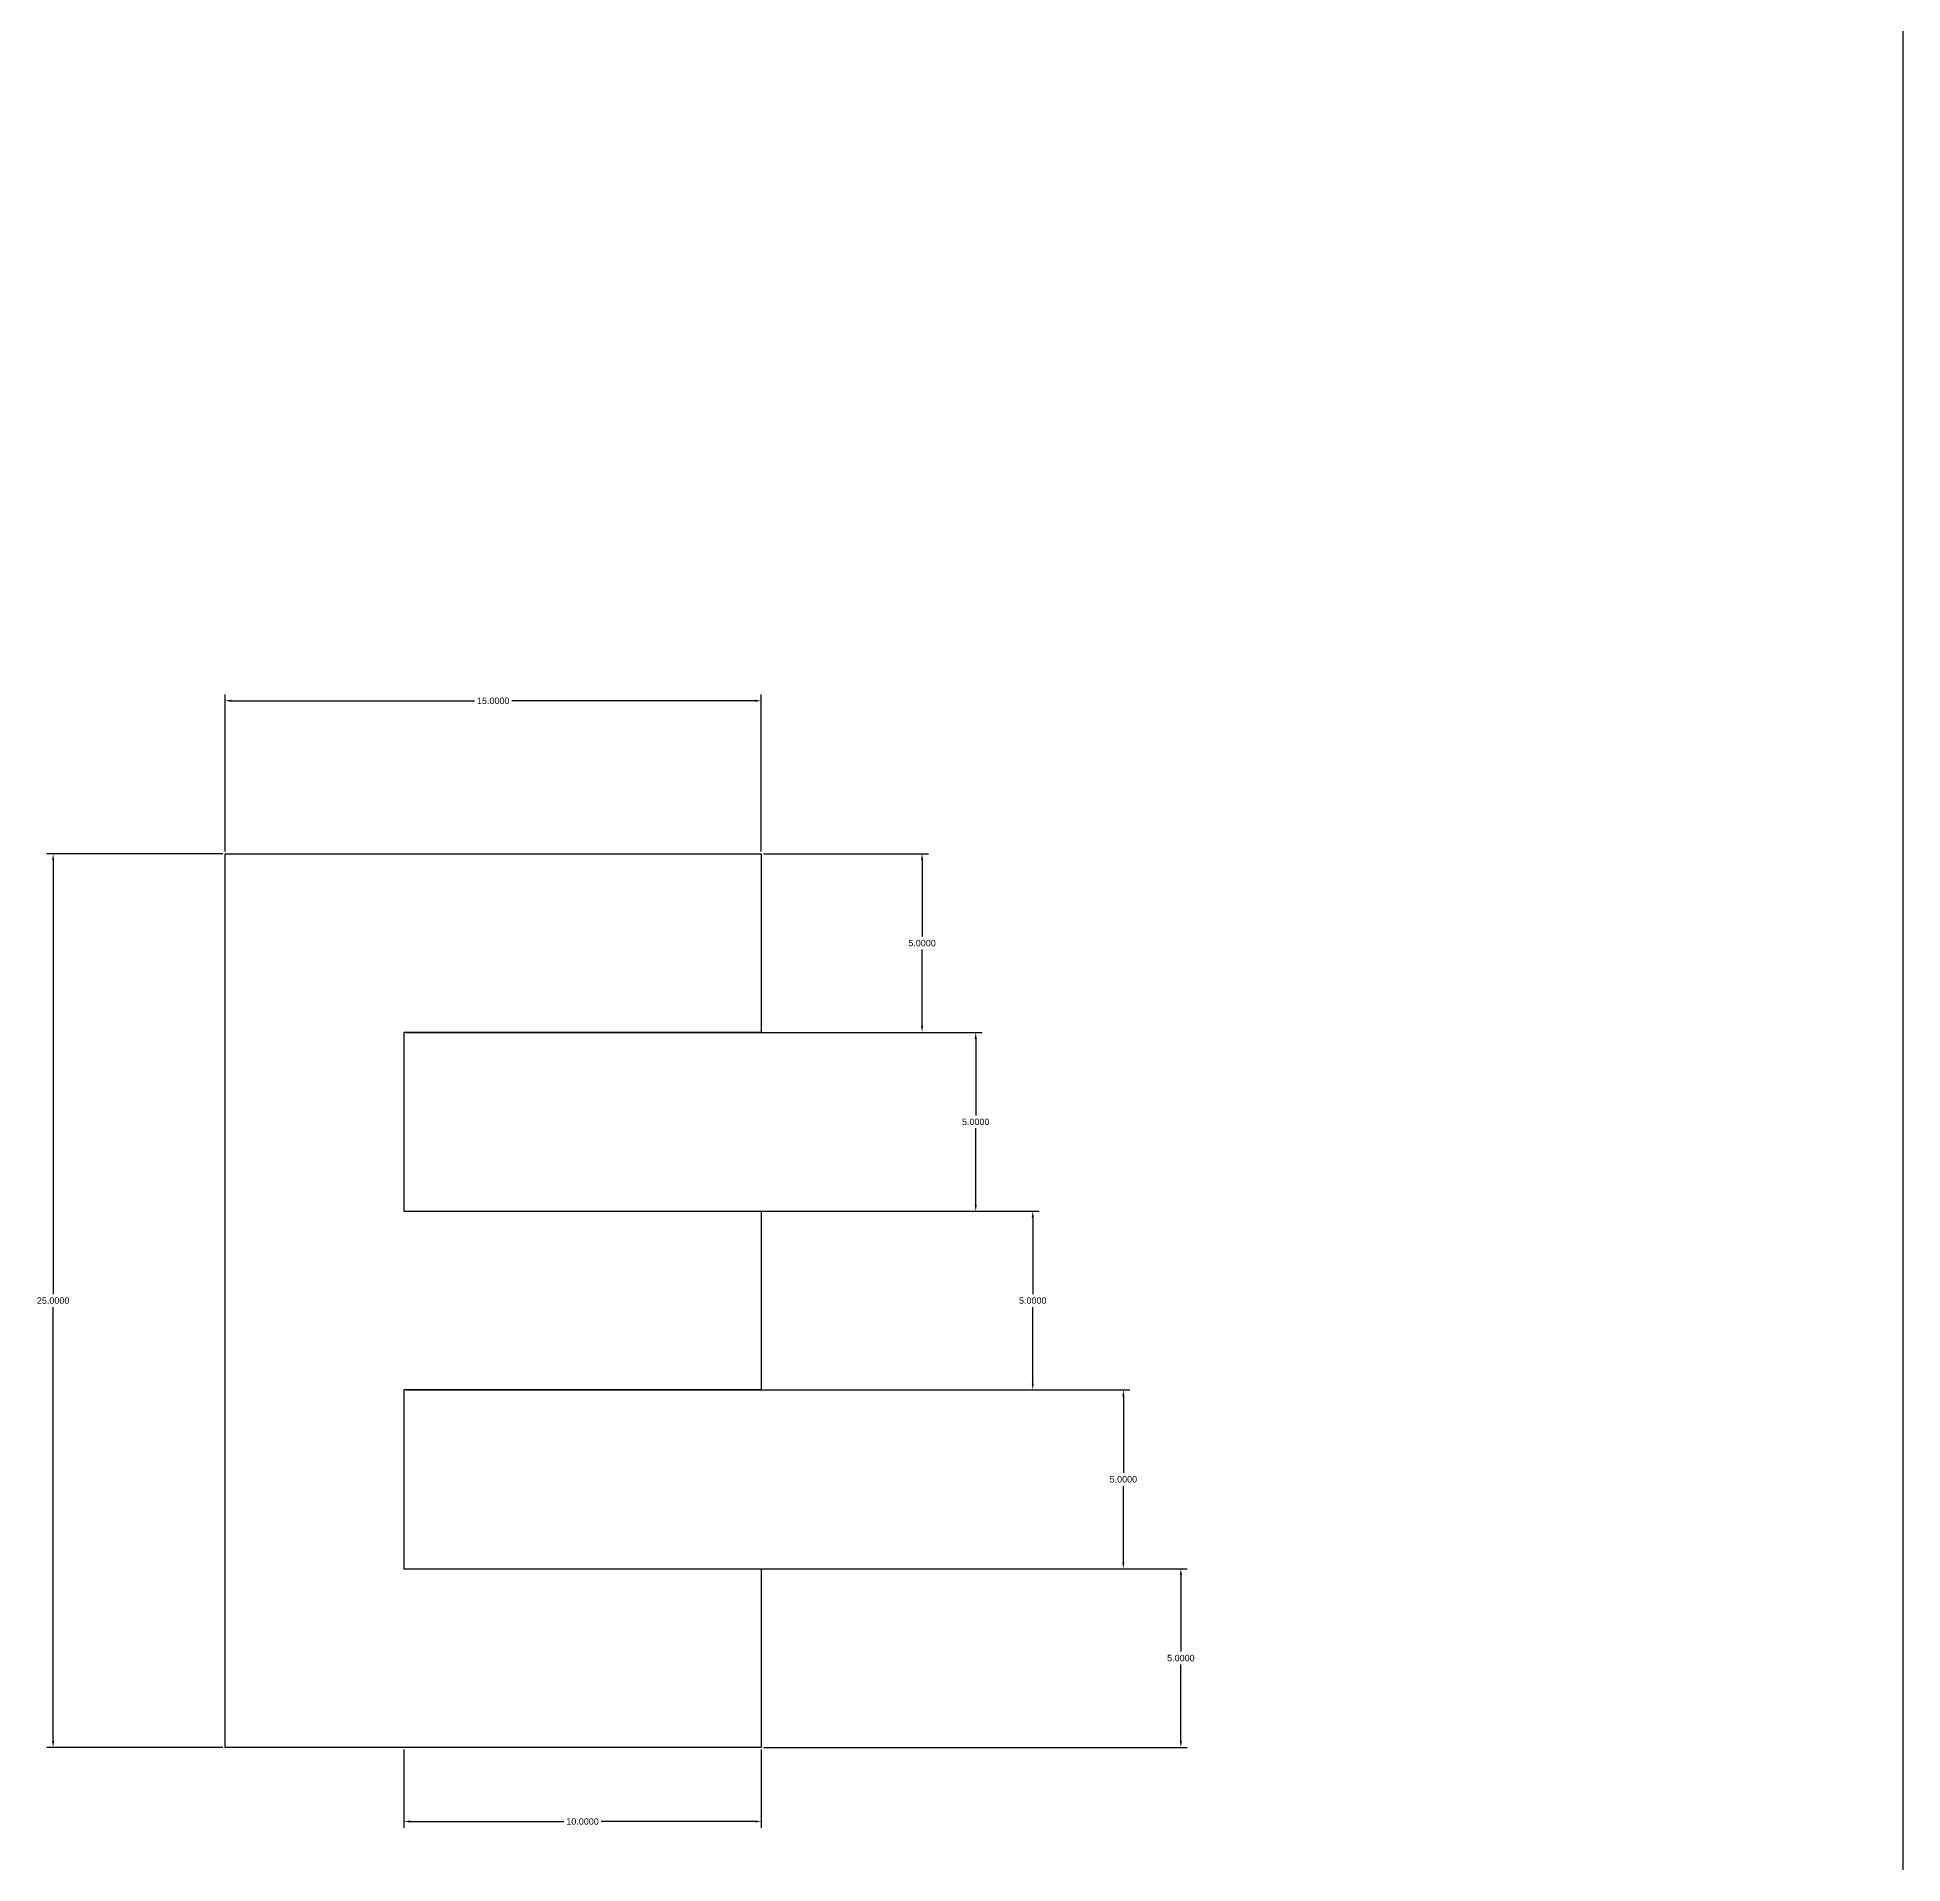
# Model space of a CAD drawing. Header units: inches. Extents: x 869 to 1543, y 380 to 613.
# Drawn here: x 918.8 to 971, y 433.6 to 484.7 of the extents above; entities that cross this region are included whole.
import ezdxf

# ---------------------------------------------------------------- set-up
doc = ezdxf.new("R2010")
doc.units = ezdxf.units.IN
doc.header["$MEASUREMENT"] = 0
doc.styles.get("Standard").update_dxf_attribs({"font": 'arial.ttf'})
doc.dimstyles.get("Standard").update_dxf_attribs({"dimtxt": 0.18, "dimasz": 0.18, "dimexe": 0.18, "dimexo": 0.0625, "dimgap": 0.09, "dimtad": 0, "dimtih": 1, "dimtoh": 1, "dimdec": 4, "dimzin": 0, "dimdsep": 46, "dimtxsty": 'Standard', "dimcen": 0.09, "dimadec": 0, "dimazin": 0, "dimtfac": 1, "dimtdec": 4, "dimtofl": 0, "dimtmove": 0, "dimatfit": 3, "dimfxl": 1, "dimtolj": 1, "dimtzin": 0, "dimarcsym": 0})

# ---------------------------------------------------------------- blocks, each defined once
blk = doc.blocks.new('*D47')
at = {"color": 0, "lineweight": -2, "transparency": 16777216}
for p, q in [((923.975, 461.892), (919.049, 461.892)), ((919.229, 461.712), (919.229, 449.574)), ((919.229, 437.072), (919.229, 449.211)), ((923.975, 436.892), (919.049, 436.892))]:
    blk.add_line(p, q, dxfattribs=at)
at = {"color": 0, "transparency": 16777216}
for points in [[(919.199, 461.712), (919.259, 461.712), (919.229, 461.892)], [(919.199, 437.072), (919.259, 437.072), (919.229, 436.892)]]:
    blk.add_solid(points, dxfattribs=at)
at = {"layer": 'Defpoints', "color": 0, "transparency": 16777216}
for p in [(924.037, 461.892), (919.229, 436.892), (924.037, 436.892)]:
    blk.add_point(p, dxfattribs=at)
at = {"color": 0, "transparency": 16777216, "insert": (919.229, 449.392), "char_height": 0.18, "attachment_point": 5}
blk.add_mtext('\\A1;25.0000', dxfattribs=at)
blk = doc.blocks.new('*D48')
at = {"color": 0, "lineweight": -2, "transparency": 16777216}
for p, q in [((924.037, 461.955), (924.037, 466.35)), ((924.217, 466.17), (931.012, 466.17)), ((938.857, 466.17), (932.062, 466.17)), ((939.037, 461.955), (939.037, 466.35))]:
    blk.add_line(p, q, dxfattribs=at)
at = {"color": 0, "transparency": 16777216}
for points in [[(924.217, 466.2), (924.217, 466.14), (924.037, 466.17)], [(938.857, 466.2), (938.857, 466.14), (939.037, 466.17)]]:
    blk.add_solid(points, dxfattribs=at)
at = {"layer": 'Defpoints', "color": 0, "transparency": 16777216}
for p in [(939.037, 466.17), (924.037, 461.892), (939.037, 461.892)]:
    blk.add_point(p, dxfattribs=at)
at = {"color": 0, "transparency": 16777216, "insert": (931.537, 466.17), "char_height": 0.18, "attachment_point": 5}
blk.add_mtext('\\A1;15.0000', dxfattribs=at)
blk = doc.blocks.new('*D49')
at = {"color": 0, "lineweight": -2, "transparency": 16777216}
for p, q in [((939.1, 461.892), (943.713, 461.892)), ((943.533, 461.712), (943.533, 459.574)), ((943.533, 457.072), (943.533, 459.211)), ((939.1, 456.892), (943.713, 456.892))]:
    blk.add_line(p, q, dxfattribs=at)
at = {"color": 0, "transparency": 16777216}
for points in [[(943.503, 461.712), (943.563, 461.712), (943.533, 461.892)], [(943.503, 457.072), (943.563, 457.072), (943.533, 456.892)]]:
    blk.add_solid(points, dxfattribs=at)
at = {"layer": 'Defpoints', "color": 0, "transparency": 16777216}
for p in [(939.037, 461.892), (939.037, 456.892), (943.533, 456.892)]:
    blk.add_point(p, dxfattribs=at)
at = {"color": 0, "transparency": 16777216, "insert": (943.533, 459.392), "char_height": 0.18, "attachment_point": 5}
blk.add_mtext('\\A1;5.0000', dxfattribs=at)
blk = doc.blocks.new('*D51')
at = {"color": 0, "lineweight": -2, "transparency": 16777216}
for p, q in [((929.1, 456.892), (945.214, 456.892)), ((945.034, 456.712), (945.034, 454.574)), ((945.034, 452.072), (945.034, 454.211)), ((929.1, 451.892), (945.214, 451.892))]:
    blk.add_line(p, q, dxfattribs=at)
at = {"color": 0, "transparency": 16777216}
for points in [[(945.004, 456.712), (945.064, 456.712), (945.034, 456.892)], [(945.004, 452.072), (945.064, 452.072), (945.034, 451.892)]]:
    blk.add_solid(points, dxfattribs=at)
at = {"layer": 'Defpoints', "color": 0, "transparency": 16777216}
for p in [(929.037, 456.892), (929.037, 451.892), (945.034, 451.892)]:
    blk.add_point(p, dxfattribs=at)
at = {"color": 0, "transparency": 16777216, "insert": (945.034, 454.392), "char_height": 0.18, "attachment_point": 5}
blk.add_mtext('\\A1;5.0000', dxfattribs=at)
blk = doc.blocks.new('*D52')
at = {"color": 0, "lineweight": -2, "transparency": 16777216}
for p, q in [((939.1, 451.892), (946.809, 451.892)), ((946.629, 451.712), (946.629, 449.574)), ((946.629, 447.072), (946.629, 449.211)), ((939.1, 446.892), (946.809, 446.892))]:
    blk.add_line(p, q, dxfattribs=at)
at = {"color": 0, "transparency": 16777216}
for points in [[(946.599, 451.712), (946.659, 451.712), (946.629, 451.892)], [(946.599, 447.072), (946.659, 447.072), (946.629, 446.892)]]:
    blk.add_solid(points, dxfattribs=at)
at = {"layer": 'Defpoints', "color": 0, "transparency": 16777216}
for p in [(939.037, 451.892), (939.037, 446.892), (946.629, 446.892)]:
    blk.add_point(p, dxfattribs=at)
at = {"color": 0, "transparency": 16777216, "insert": (946.629, 449.392), "char_height": 0.18, "attachment_point": 5}
blk.add_mtext('\\A1;5.0000', dxfattribs=at)
blk = doc.blocks.new('*D54')
at = {"color": 0, "lineweight": -2, "transparency": 16777216}
for p, q in [((929.1, 446.892), (949.343, 446.892)), ((949.163, 446.712), (949.163, 444.574)), ((949.163, 442.072), (949.163, 444.211)), ((929.1, 441.892), (949.343, 441.892))]:
    blk.add_line(p, q, dxfattribs=at)
at = {"color": 0, "transparency": 16777216}
for points in [[(949.133, 446.712), (949.193, 446.712), (949.163, 446.892)], [(949.133, 442.072), (949.193, 442.072), (949.163, 441.892)]]:
    blk.add_solid(points, dxfattribs=at)
at = {"layer": 'Defpoints', "color": 0, "transparency": 16777216}
for p in [(929.037, 446.892), (929.037, 441.892), (949.163, 441.892)]:
    blk.add_point(p, dxfattribs=at)
at = {"color": 0, "transparency": 16777216, "insert": (949.163, 444.392), "char_height": 0.18, "attachment_point": 5}
blk.add_mtext('\\A1;5.0000', dxfattribs=at)
blk = doc.blocks.new('*D55')
at = {"color": 0, "lineweight": -2, "transparency": 16777216}
for p, q in [((939.1, 441.892), (950.952, 441.892)), ((950.772, 441.712), (950.772, 439.574)), ((950.772, 437.072), (950.772, 439.211)), ((939.1, 436.892), (950.952, 436.892))]:
    blk.add_line(p, q, dxfattribs=at)
at = {"color": 0, "transparency": 16777216}
for points in [[(950.742, 441.712), (950.802, 441.712), (950.772, 441.892)], [(950.742, 437.072), (950.802, 437.072), (950.772, 436.892)]]:
    blk.add_solid(points, dxfattribs=at)
at = {"layer": 'Defpoints', "color": 0, "transparency": 16777216}
for p in [(939.037, 441.892), (939.037, 436.892), (950.772, 436.892)]:
    blk.add_point(p, dxfattribs=at)
at = {"color": 0, "transparency": 16777216, "insert": (950.772, 439.392), "char_height": 0.18, "attachment_point": 5}
blk.add_mtext('\\A1;5.0000', dxfattribs=at)
blk = doc.blocks.new('*D56')
at = {"color": 0, "lineweight": -2, "transparency": 16777216}
for p, q in [((929.037, 436.83), (929.037, 434.64)), ((939.037, 436.83), (939.037, 434.64)), ((929.217, 434.82), (933.512, 434.82)), ((938.857, 434.82), (934.562, 434.82))]:
    blk.add_line(p, q, dxfattribs=at)
at = {"color": 0, "transparency": 16777216}
for points in [[(929.217, 434.85), (929.217, 434.79), (929.037, 434.82)], [(938.857, 434.85), (938.857, 434.79), (939.037, 434.82)]]:
    blk.add_solid(points, dxfattribs=at)
at = {"layer": 'Defpoints', "color": 0, "transparency": 16777216}
for p in [(929.037, 436.892), (939.037, 436.892), (939.037, 434.82)]:
    blk.add_point(p, dxfattribs=at)
at = {"color": 0, "transparency": 16777216, "insert": (934.037, 434.82), "char_height": 0.18, "attachment_point": 5}
blk.add_mtext('\\A1;10.0000', dxfattribs=at)

msp = doc.modelspace()

# ---------------------------------------------------------------- linework, layer by layer
for p, q in [((970.96145, 584.73004), (970.96145, 384.73004)), ((924.03718, 436.89243), (924.03718, 461.89243)), ((924.03718, 461.89243), (939.03718, 461.89243)), ((939.03718, 461.89243), (939.03718, 456.89243)), ((939.03718, 456.89243), (929.03718, 456.89243)), ((929.03718, 456.89243), (929.03718, 451.89243)), ((939.03718, 456.89243), (939.03718, 456.89243)), ((929.03718, 451.89243), (939.03718, 451.89243)), ((939.03718, 451.89243), (939.03718, 446.89243)), ((939.03718, 446.89243), (929.03718, 446.89243)), ((929.03718, 446.89243), (929.03718, 441.89243)), ((929.03718, 441.89243), (929.03718, 441.89243)), ((929.03718, 441.89243), (939.03718, 441.89243)), ((939.03718, 441.89243), (939.03718, 436.89243)), ((939.03718, 436.89243), (924.03718, 436.89243)), ((939.03718, 436.89243), (939.03718, 436.89243))]:
    msp.add_line(p, q)

# ---------------------------------------------------------------- dimensions: what is measured, and where the dimension line sits
for base, p1, p2, picture, middle in [((939.03718, 466.17027), (924.03718, 461.89243), (939.03718, 461.89243), '*D48', (931.53718, 466.17027)), ((939.03718, 434.82013), (929.03718, 436.89243), (939.03718, 436.89243), '*D56', (934.03718, 434.82013))]:
    dim = msp.add_linear_dim(base=base, p1=p1, p2=p2, dimstyle='Standard')
    dim.commit()
    dim.dimension.update_dxf_attribs({"geometry": picture, "text_midpoint": middle})
for base, p1, p2, picture, middle in [((919.22935, 436.89243), (924.03718, 461.89243), (924.03718, 436.89243), '*D47', (919.22935, 449.39243)), ((943.53314, 456.89243), (939.03718, 461.89243), (939.03718, 456.89243), '*D49', (943.53314, 459.39243)), ((945.03387, 451.89243), (929.03718, 456.89243), (929.03718, 451.89243), '*D51', (945.03387, 454.39243)), ((946.62934, 446.89243), (939.03718, 451.89243), (939.03718, 446.89243), '*D52', (946.62934, 449.39243)), ((949.16289, 441.89243), (929.03718, 446.89243), (929.03718, 441.89243), '*D54', (949.16289, 444.39243)), ((950.77249, 436.89243), (939.03718, 441.89243), (939.03718, 436.89243), '*D55', (950.77249, 439.39243))]:
    dim = msp.add_linear_dim(base=base, p1=p1, p2=p2, angle=90, dimstyle='Standard')
    dim.commit()
    dim.dimension.update_dxf_attribs({"geometry": picture, "text_midpoint": middle})

doc.saveas('drawing.dxf')
